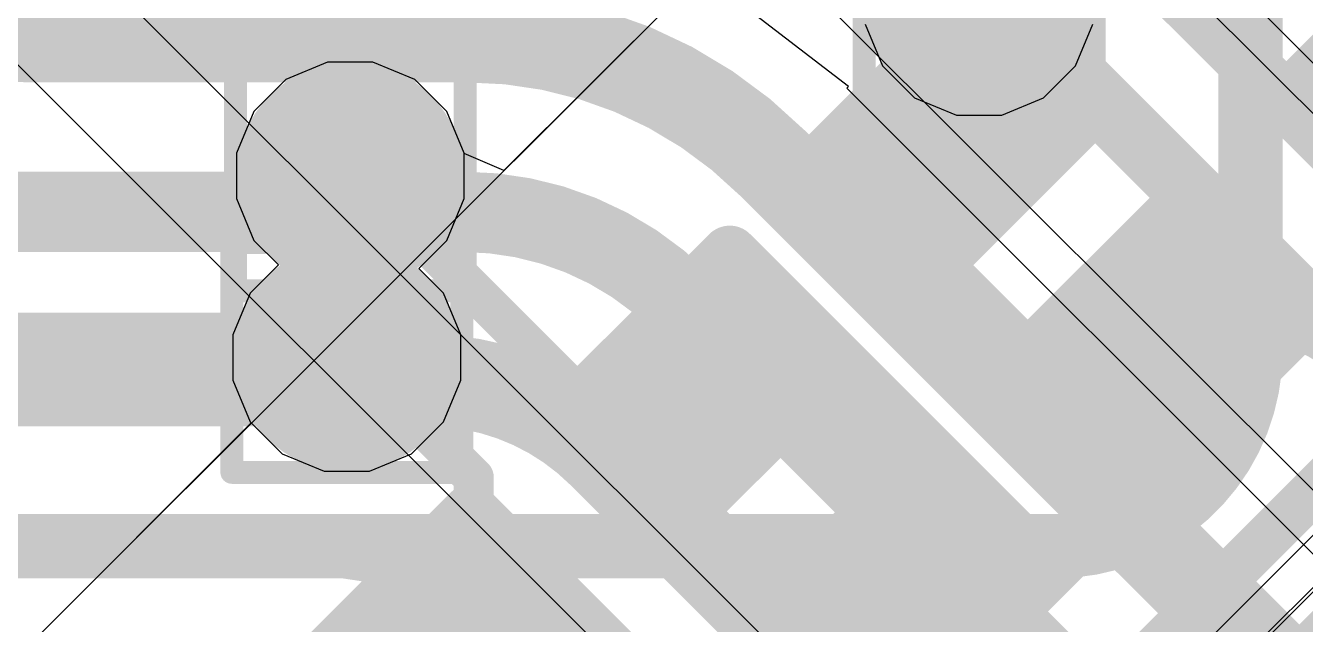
# Model space of a CAD drawing. Header units: inches. Extents: x -6 to 284, y -12 to 154.
# Drawn here: x 43.618 to 46.446, y 11.832 to 13.156 of the extents above; entities that cross this region are included whole.
import ezdxf

# ---------------------------------------------------------------- set-up
doc = ezdxf.new("R2010")
doc.units = ezdxf.units.IN
for name, color, linetype in [('Bottom Layer', 5, 'Continuous'), ('Drill Drawing', 1, 'Continuous'), ('GND-1', 16, 'Continuous'), ('PWR-1', 156, 'Continuous'), ('PWR-2', 130, 'Continuous'), ('Signal L1', 76, 'Continuous'), ('Signal L2', 6, 'Continuous'), ('Top Layer', 1, 'Continuous'), ('Top Overlay', 2, 'Continuous'), ('Top Paste', 8, 'Continuous'), ('Top Solder', 216, 'Continuous'), ('Via Holes', 16, 'Continuous')]:
    doc.layers.add(name, color=color, linetype=linetype)

# ---------------------------------------------------------------- blocks, each defined once
blk = doc.blocks.new('R___0201_180')
at = {"layer": 'Top Layer'}
for points in [[(-0.41, 0.185), (-0.14, 0.185), (-0.14, -0.185), (-0.41, -0.185)], [(0.14, 0.185), (0.41, 0.185), (0.41, -0.185), (0.14, -0.185)]]:
    blk.add_hatch(color=1, dxfattribs=at).paths.add_polyline_path(points)
at = {"layer": 'Top Paste'}
for points in [[(-0.41, 0.185), (-0.14, 0.185), (-0.14, -0.185), (-0.41, -0.185)], [(0.14, 0.185), (0.41, 0.185), (0.41, -0.185), (0.14, -0.185)]]:
    blk.add_hatch(color=8, dxfattribs=at).paths.add_polyline_path(points)
at = {"layer": 'Top Solder'}
for points in [[(-0.465, 0.24), (-0.085, 0.24), (-0.085, -0.24), (-0.465, -0.24)], [(0.085, 0.24), (0.465, 0.24), (0.465, -0.24), (0.085, -0.24)]]:
    blk.add_hatch(color=216, dxfattribs=at).paths.add_polyline_path(points)
at = {"layer": 'Top Overlay'}
for points in [[(-0.4826, 0.254, 0.127, 0.127, 0), (-0.4826, -0.254, 0.127, 0.127, 0)], [(0.4826, 0.254, 0.127, 0.127, 0), (-0.4826, 0.254, 0.127, 0.127, 0)], [(0.4826, 0.254, 0.127, 0.127, 0), (0.4826, -0.254, 0.127, 0.127, 0)], [(0.4826, -0.254, 0.127, 0.127, 0), (-0.4826, -0.254, 0.127, 0.127, 0)]]:
    blk.add_lwpolyline(points, format="xyseb", dxfattribs=at)
for points in [[(-0.5143, 0.254, 0.0635, 0.0635, 1), (-0.4508, 0.254, 0.0635, 0.0635, 1)], [(-0.5143, 0.254, 0.0635, 0.0635, 1), (-0.4508, 0.254, 0.0635, 0.0635, 1)], [(0.4508, 0.254, 0.0635, 0.0635, 1), (0.5143, 0.254, 0.0635, 0.0635, 1)], [(0.4508, 0.254, 0.0635, 0.0635, 1), (0.5143, 0.254, 0.0635, 0.0635, 1)], [(-0.5143, -0.254, 0.0635, 0.0635, 1), (-0.4508, -0.254, 0.0635, 0.0635, 1)], [(-0.5143, -0.254, 0.0635, 0.0635, 1), (-0.4508, -0.254, 0.0635, 0.0635, 1)], [(0.4508, -0.254, 0.0635, 0.0635, 1), (0.5143, -0.254, 0.0635, 0.0635, 1)], [(0.4508, -0.254, 0.0635, 0.0635, 1), (0.5143, -0.254, 0.0635, 0.0635, 1)]]:
    blk.add_lwpolyline(points, format="xyseb", close=True, dxfattribs=at)
blk = doc.blocks.new('R___0201_181')
at = {"layer": 'Top Layer'}
for points in [[(-0.41, 0.185), (-0.14, 0.185), (-0.14, -0.185), (-0.41, -0.185)], [(0.14, 0.185), (0.41, 0.185), (0.41, -0.185), (0.14, -0.185)]]:
    blk.add_hatch(color=1, dxfattribs=at).paths.add_polyline_path(points)
at = {"layer": 'Top Paste'}
for points in [[(-0.41, 0.185), (-0.14, 0.185), (-0.14, -0.185), (-0.41, -0.185)], [(0.14, 0.185), (0.41, 0.185), (0.41, -0.185), (0.14, -0.185)]]:
    blk.add_hatch(color=8, dxfattribs=at).paths.add_polyline_path(points)
at = {"layer": 'Top Solder'}
for points in [[(-0.465, 0.24), (-0.085, 0.24), (-0.085, -0.24), (-0.465, -0.24)], [(0.085, 0.24), (0.465, 0.24), (0.465, -0.24), (0.085, -0.24)]]:
    blk.add_hatch(color=216, dxfattribs=at).paths.add_polyline_path(points)
at = {"layer": 'Top Overlay'}
for points in [[(0.4826, 0.254, 0.127, 0.127, 0), (-0.4826, 0.254, 0.127, 0.127, 0)], [(-0.4826, 0.254, 0.127, 0.127, 0), (-0.4826, -0.254, 0.127, 0.127, 0)], [(0.4826, 0.254, 0.127, 0.127, 0), (0.4826, -0.254, 0.127, 0.127, 0)], [(0.4826, -0.254, 0.127, 0.127, 0), (-0.4826, -0.254, 0.127, 0.127, 0)]]:
    blk.add_lwpolyline(points, format="xyseb", dxfattribs=at)
for points in [[(-0.5143, 0.254, 0.0635, 0.0635, 1), (-0.4508, 0.254, 0.0635, 0.0635, 1)], [(-0.5143, 0.254, 0.0635, 0.0635, 1), (-0.4508, 0.254, 0.0635, 0.0635, 1)], [(0.4508, 0.254, 0.0635, 0.0635, 1), (0.5143, 0.254, 0.0635, 0.0635, 1)], [(0.4508, 0.254, 0.0635, 0.0635, 1), (0.5143, 0.254, 0.0635, 0.0635, 1)], [(-0.5143, -0.254, 0.0635, 0.0635, 1), (-0.4508, -0.254, 0.0635, 0.0635, 1)], [(-0.5143, -0.254, 0.0635, 0.0635, 1), (-0.4508, -0.254, 0.0635, 0.0635, 1)], [(0.4508, -0.254, 0.0635, 0.0635, 1), (0.5143, -0.254, 0.0635, 0.0635, 1)], [(0.4508, -0.254, 0.0635, 0.0635, 1), (0.5143, -0.254, 0.0635, 0.0635, 1)]]:
    blk.add_lwpolyline(points, format="xyseb", close=True, dxfattribs=at)
blk = doc.blocks.new('R___0201_184')
at = {"layer": 'Top Layer'}
for points in [[(-0.41, 0.185), (-0.14, 0.185), (-0.14, -0.185), (-0.41, -0.185)], [(0.14, 0.185), (0.41, 0.185), (0.41, -0.185), (0.14, -0.185)]]:
    blk.add_hatch(color=1, dxfattribs=at).paths.add_polyline_path(points)
at = {"layer": 'Top Paste'}
for points in [[(-0.41, 0.185), (-0.14, 0.185), (-0.14, -0.185), (-0.41, -0.185)], [(0.14, 0.185), (0.41, 0.185), (0.41, -0.185), (0.14, -0.185)]]:
    blk.add_hatch(color=8, dxfattribs=at).paths.add_polyline_path(points)
at = {"layer": 'Top Solder'}
for points in [[(-0.465, 0.24), (-0.085, 0.24), (-0.085, -0.24), (-0.465, -0.24)], [(0.085, 0.24), (0.465, 0.24), (0.465, -0.24), (0.085, -0.24)]]:
    blk.add_hatch(color=216, dxfattribs=at).paths.add_polyline_path(points)
at = {"layer": 'Top Overlay'}
for points in [[(0.4826, 0.254, 0.127, 0.127, 0), (-0.4826, 0.254, 0.127, 0.127, 0)], [(-0.4826, 0.254, 0.127, 0.127, 0), (-0.4826, -0.254, 0.127, 0.127, 0)], [(0.4826, 0.254, 0.127, 0.127, 0), (0.4826, -0.254, 0.127, 0.127, 0)], [(0.4826, -0.254, 0.127, 0.127, 0), (-0.4826, -0.254, 0.127, 0.127, 0)]]:
    blk.add_lwpolyline(points, format="xyseb", dxfattribs=at)
for points in [[(-0.5143, 0.254, 0.0635, 0.0635, 1), (-0.4508, 0.254, 0.0635, 0.0635, 1)], [(-0.5143, 0.254, 0.0635, 0.0635, 1), (-0.4508, 0.254, 0.0635, 0.0635, 1)], [(0.4508, 0.254, 0.0635, 0.0635, 1), (0.5143, 0.254, 0.0635, 0.0635, 1)], [(0.4508, 0.254, 0.0635, 0.0635, 1), (0.5143, 0.254, 0.0635, 0.0635, 1)], [(-0.5143, -0.254, 0.0635, 0.0635, 1), (-0.4508, -0.254, 0.0635, 0.0635, 1)], [(-0.5143, -0.254, 0.0635, 0.0635, 1), (-0.4508, -0.254, 0.0635, 0.0635, 1)], [(0.4508, -0.254, 0.0635, 0.0635, 1), (0.5143, -0.254, 0.0635, 0.0635, 1)], [(0.4508, -0.254, 0.0635, 0.0635, 1), (0.5143, -0.254, 0.0635, 0.0635, 1)]]:
    blk.add_lwpolyline(points, format="xyseb", close=True, dxfattribs=at)
blk = doc.blocks.new('R___0201_185')
at = {"layer": 'Top Layer'}
for points in [[(-0.41, 0.185), (-0.14, 0.185), (-0.14, -0.185), (-0.41, -0.185)], [(0.14, 0.185), (0.41, 0.185), (0.41, -0.185), (0.14, -0.185)]]:
    blk.add_hatch(color=1, dxfattribs=at).paths.add_polyline_path(points)
at = {"layer": 'Top Paste'}
for points in [[(-0.41, 0.185), (-0.14, 0.185), (-0.14, -0.185), (-0.41, -0.185)], [(0.14, 0.185), (0.41, 0.185), (0.41, -0.185), (0.14, -0.185)]]:
    blk.add_hatch(color=8, dxfattribs=at).paths.add_polyline_path(points)
at = {"layer": 'Top Solder'}
for points in [[(-0.465, 0.24), (-0.085, 0.24), (-0.085, -0.24), (-0.465, -0.24)], [(0.085, 0.24), (0.465, 0.24), (0.465, -0.24), (0.085, -0.24)]]:
    blk.add_hatch(color=216, dxfattribs=at).paths.add_polyline_path(points)
at = {"layer": 'Top Overlay'}
for points in [[(0.4826, 0.254, 0.127, 0.127, 0), (-0.4826, 0.254, 0.127, 0.127, 0)], [(-0.4826, 0.254, 0.127, 0.127, 0), (-0.4826, -0.254, 0.127, 0.127, 0)], [(0.4826, 0.254, 0.127, 0.127, 0), (0.4826, -0.254, 0.127, 0.127, 0)], [(0.4826, -0.254, 0.127, 0.127, 0), (-0.4826, -0.254, 0.127, 0.127, 0)]]:
    blk.add_lwpolyline(points, format="xyseb", dxfattribs=at)
for points in [[(-0.5143, 0.254, 0.0635, 0.0635, 1), (-0.4508, 0.254, 0.0635, 0.0635, 1)], [(-0.5143, 0.254, 0.0635, 0.0635, 1), (-0.4508, 0.254, 0.0635, 0.0635, 1)], [(0.4508, 0.254, 0.0635, 0.0635, 1), (0.5143, 0.254, 0.0635, 0.0635, 1)], [(0.4508, 0.254, 0.0635, 0.0635, 1), (0.5143, 0.254, 0.0635, 0.0635, 1)], [(-0.5143, -0.254, 0.0635, 0.0635, 1), (-0.4508, -0.254, 0.0635, 0.0635, 1)], [(-0.5143, -0.254, 0.0635, 0.0635, 1), (-0.4508, -0.254, 0.0635, 0.0635, 1)], [(0.4508, -0.254, 0.0635, 0.0635, 1), (0.5143, -0.254, 0.0635, 0.0635, 1)], [(0.4508, -0.254, 0.0635, 0.0635, 1), (0.5143, -0.254, 0.0635, 0.0635, 1)]]:
    blk.add_lwpolyline(points, format="xyseb", close=True, dxfattribs=at)

msp = doc.modelspace()

# ---------------------------------------------------------------- hatches: boundary and pattern name
at = {"layer": 'GND-1'}
h = msp.add_hatch(color=16, dxfattribs=at)
edge = h.paths.add_edge_path()
edge.add_arc((45.7247, 13.2093), 0.15, 0, 360)
h = msp.add_hatch(color=16, dxfattribs=at)
edge = h.paths.add_edge_path()
edge.add_arc((44.3353, 12.8235), 0.15, 0, 360)
h = msp.add_hatch(color=16, dxfattribs=at)
edge = h.paths.add_edge_path()
edge.add_arc((44.3277, 12.4219), 0.15, 0, 360)
at = {"layer": 'Signal L1'}
h = msp.add_hatch(color=76, dxfattribs=at)
edge = h.paths.add_edge_path()
edge.add_arc((45.7247, 13.2093), 0.15, 0, 360)
h = msp.add_hatch(color=76, dxfattribs=at)
edge = h.paths.add_edge_path()
edge.add_arc((44.3353, 12.8235), 0.15, 0, 360)
h = msp.add_hatch(color=76, dxfattribs=at)
edge = h.paths.add_edge_path()
edge.add_arc((44.3277, 12.4219), 0.15, 0, 360)
at = {"layer": 'Top Layer'}
h = msp.add_hatch(color=1, dxfattribs=at)
edge = h.paths.add_edge_path()
edge.add_arc((45.7247, 13.2093), 0.15, 0, 360)
msp.add_hatch(color=1, dxfattribs=at).paths.add_polyline_path([(45.8172, 13.1807), (45.6522, 13.1807), (45.6522, 12.9319), (45.8172, 12.9319)])
h = msp.add_hatch(color=1, dxfattribs=at)
edge = h.paths.add_edge_path()
edge.add_arc((44.3353, 12.8235), 0.15, 0, 360)
h = msp.add_hatch(color=1, dxfattribs=at)
edge = h.paths.add_edge_path()
edge.add_arc((44.3277, 12.4219), 0.15, 0, 360)
at = {"layer": 'Top Solder'}
h = msp.add_hatch(color=216, dxfattribs=at)
edge = h.paths.add_edge_path()
edge.add_arc((45.7247, 13.2093), 0.2516, 0, 360)
h = msp.add_hatch(color=216, dxfattribs=at)
edge = h.paths.add_edge_path()
edge.add_arc((44.3353, 12.8235), 0.2516, 0, 360)
h = msp.add_hatch(color=216, dxfattribs=at)
edge = h.paths.add_edge_path()
edge.add_arc((44.3277, 12.4219), 0.2516, 0, 360)
at = {"layer": 'Via Holes'}
h = msp.add_hatch(color=7, dxfattribs=at)
edge = h.paths.add_edge_path()
edge.add_arc((45.7247, 13.2093), 0.075, 0, 360)
h = msp.add_hatch(color=7, dxfattribs=at)
edge = h.paths.add_edge_path()
edge.add_arc((44.3353, 12.8235), 0.075, 0, 360)
h = msp.add_hatch(color=7, dxfattribs=at)
edge = h.paths.add_edge_path()
edge.add_arc((44.3277, 12.4219), 0.075, 0, 360)

# ---------------------------------------------------------------- linework, layer by layer
at = {"layer": 'Bottom Layer'}
for p, q in [((45.4363, 13.0212), (45.1893, 13.2108)), ((46.3543, 13.1809), (49.201, 10.3342)), ((45.4323, 13.0172), (45.4363, 13.0212)), ((46.8784, 11.571), (45.4323, 13.0172))]:
    msp.add_line(p, q, dxfattribs=at)
for points in [[(43.6256, 13.1318, 0.2032, 0.2032, -0.414214), (43.1382, 13.6192, 0.2032, 0.2032, 0)], [(43.6256, 13.1318, 0.2032, 0.2032, 0), (44.593, 13.1318, 0.2032, 0.2032, 0)], [(44.593, 13.1318, 0.2032, 0.2032, -0.198912), (45.2675, 12.8524, 0.2032, 0.2032, 0)], [(45.2675, 12.8524, 0.2032, 0.2032, 0), (46.7136, 11.4062, 0.2032, 0.2032, 0)], [(42.912, 12.744, 0.1778, 0.1778, 0), (44.5838, 12.744, 0.1778, 0.1778, 0)], [(44.5838, 12.744, 0.1778, 0.1778, -0.198375), (45.0663, 12.5447, 0.1778, 0.1778, 0)], [(45.0663, 12.5447, 0.1778, 0.1778, -0.000517), (45.0673, 12.5437, 0.1778, 0.1778, 0)], [(45.0673, 12.5437, 0.1778, 0.1778, 0), (47.6501, 9.9609, 0.1778, 0.1778, 0)], [(42.8812, 12.3711, 0.2032, 0.2032, 0), (44.5089, 12.3711, 0.2032, 0.2032, 0)], [(44.5089, 12.3711, 0.2032, 0.2032, -0.198913), (44.8935, 12.2118, 0.2032, 0.2032, 0)], [(44.8935, 12.2118, 0.2032, 0.2032, 0), (44.8944, 12.2109, 0.2032, 0.2032, 0)], [(44.8944, 12.2109, 0.2032, 0.2032, 0), (45.3645, 11.7408, 0.2032, 0.2032, 0)], [(42.5451, 12.0057, 0.127, 0.127, 0), (44.2082, 12.0057, 0.127, 0.127, 0)], [(44.2082, 12.0057, 0.127, 0.127, 0), (44.2095, 12.0057, 0.127, 0.127, 0)], [(44.2095, 12.0057, 0.127, 0.127, -0.198748), (44.7926, 11.7639, 0.127, 0.127, 0)], [(45.3648, 11.7405, 0.2032, 0.2032, -0.198653), (45.4961, 11.4231, 0.2032, 0.2032, 0)]]:
    msp.add_lwpolyline(points, format="xyseb", dxfattribs=at)
for points in [[(43.5748, 13.1318, 0.1016, 0.1016, 1), (43.6764, 13.1318, 0.1016, 0.1016, 1)], [(43.5748, 13.1318, 0.1016, 0.1016, 1), (43.6764, 13.1318, 0.1016, 0.1016, 1)], [(44.5422, 13.1318, 0.1016, 0.1016, 1), (44.6438, 13.1318, 0.1016, 0.1016, 1)], [(44.5422, 13.1318, 0.1016, 0.1016, 1), (44.6438, 13.1318, 0.1016, 0.1016, 1)], [(45.2167, 12.8524, 0.1016, 0.1016, 1), (45.3183, 12.8524, 0.1016, 0.1016, 1)], [(45.2167, 12.8524, 0.1016, 0.1016, 1), (45.3183, 12.8524, 0.1016, 0.1016, 1)], [(44.5393, 12.744, 0.0889, 0.0889, 1), (44.6282, 12.744, 0.0889, 0.0889, 1)], [(44.5393, 12.744, 0.0889, 0.0889, 1), (44.6282, 12.744, 0.0889, 0.0889, 1)], [(45.0219, 12.5447, 0.0889, 0.0889, 1), (45.1108, 12.5447, 0.0889, 0.0889, 1)], [(45.0219, 12.5447, 0.0889, 0.0889, 1), (45.1108, 12.5447, 0.0889, 0.0889, 1)], [(45.0229, 12.5437, 0.0889, 0.0889, 1), (45.1118, 12.5437, 0.0889, 0.0889, 1)], [(45.0229, 12.5437, 0.0889, 0.0889, 1), (45.1118, 12.5437, 0.0889, 0.0889, 1)], [(44.4581, 12.3711, 0.1016, 0.1016, 1), (44.5597, 12.3711, 0.1016, 0.1016, 1)], [(44.4581, 12.3711, 0.1016, 0.1016, 1), (44.5597, 12.3711, 0.1016, 0.1016, 1)], [(44.8427, 12.2118, 0.1016, 0.1016, 1), (44.9443, 12.2118, 0.1016, 0.1016, 1)], [(44.8427, 12.2118, 0.1016, 0.1016, 1), (44.9443, 12.2118, 0.1016, 0.1016, 1)], [(44.8436, 12.2109, 0.1016, 0.1016, 1), (44.9452, 12.2109, 0.1016, 0.1016, 1)], [(44.8436, 12.2109, 0.1016, 0.1016, 1), (44.9452, 12.2109, 0.1016, 0.1016, 1)], [(44.1765, 12.0057, 0.0635, 0.0635, 1), (44.24, 12.0057, 0.0635, 0.0635, 1)], [(44.1765, 12.0057, 0.0635, 0.0635, 1), (44.24, 12.0057, 0.0635, 0.0635, 1)], [(44.1778, 12.0057, 0.0635, 0.0635, 1), (44.2413, 12.0057, 0.0635, 0.0635, 1)], [(44.1778, 12.0057, 0.0635, 0.0635, 1), (44.2413, 12.0057, 0.0635, 0.0635, 1)], [(45.3137, 11.7408, 0.1016, 0.1016, 1), (45.4153, 11.7408, 0.1016, 0.1016, 1)], [(45.314, 11.7405, 0.1016, 0.1016, 1), (45.4156, 11.7405, 0.1016, 0.1016, 1)]]:
    msp.add_lwpolyline(points, format="xyseb", close=True, dxfattribs=at)
at = {"layer": 'Drill Drawing'}
for points in [[(45.4707, 12.9553, 0.0508, 0.0508, 0), (45.4707, 13.4633, 0.0508, 0.0508, 0)], [(45.9787, 12.9553, 0.0508, 0.0508, 0), (45.9787, 13.4633, 0.0508, 0.0508, 0)], [(44.0813, 13.0775, 0.0508, 0.0508, 0), (44.5893, 13.0775, 0.0508, 0.0508, 0)], [(44.0813, 12.5695, 0.0508, 0.0508, 0), (44.0813, 13.0775, 0.0508, 0.0508, 0)], [(44.5893, 12.5695, 0.0508, 0.0508, 0), (44.5893, 13.0775, 0.0508, 0.0508, 0)], [(45.4707, 12.9553, 0.0508, 0.0508, 0), (45.9787, 12.9553, 0.0508, 0.0508, 0)], [(44.0737, 12.6759, 0.0508, 0.0508, 0), (44.5817, 12.6759, 0.0508, 0.0508, 0)], [(44.0737, 12.1679, 0.0508, 0.0508, 0), (44.0737, 12.6759, 0.0508, 0.0508, 0)], [(44.5817, 12.1679, 0.0508, 0.0508, 0), (44.5817, 12.6759, 0.0508, 0.0508, 0)], [(44.0813, 12.5695, 0.0508, 0.0508, 0), (44.5893, 12.5695, 0.0508, 0.0508, 0)], [(44.0737, 12.1679, 0.0508, 0.0508, 0), (44.5817, 12.1679, 0.0508, 0.0508, 0)]]:
    msp.add_lwpolyline(points, format="xyseb", dxfattribs=at)
for points in [[(44.0686, 13.0775, 0.0254, 0.0254, 1), (44.094, 13.0775, 0.0254, 0.0254, 1)], [(44.0686, 13.0775, 0.0254, 0.0254, 1), (44.094, 13.0775, 0.0254, 0.0254, 1)], [(44.5766, 13.0775, 0.0254, 0.0254, 1), (44.602, 13.0775, 0.0254, 0.0254, 1)], [(44.5766, 13.0775, 0.0254, 0.0254, 1), (44.602, 13.0775, 0.0254, 0.0254, 1)], [(45.458, 12.9553, 0.0254, 0.0254, 1), (45.4834, 12.9553, 0.0254, 0.0254, 1)], [(45.458, 12.9553, 0.0254, 0.0254, 1), (45.4834, 12.9553, 0.0254, 0.0254, 1)], [(45.966, 12.9553, 0.0254, 0.0254, 1), (45.9914, 12.9553, 0.0254, 0.0254, 1)], [(45.966, 12.9553, 0.0254, 0.0254, 1), (45.9914, 12.9553, 0.0254, 0.0254, 1)], [(44.061, 12.6759, 0.0254, 0.0254, 1), (44.0864, 12.6759, 0.0254, 0.0254, 1)], [(44.061, 12.6759, 0.0254, 0.0254, 1), (44.0864, 12.6759, 0.0254, 0.0254, 1)], [(44.569, 12.6759, 0.0254, 0.0254, 1), (44.5944, 12.6759, 0.0254, 0.0254, 1)], [(44.569, 12.6759, 0.0254, 0.0254, 1), (44.5944, 12.6759, 0.0254, 0.0254, 1)], [(44.0686, 12.5695, 0.0254, 0.0254, 1), (44.094, 12.5695, 0.0254, 0.0254, 1)], [(44.0686, 12.5695, 0.0254, 0.0254, 1), (44.094, 12.5695, 0.0254, 0.0254, 1)], [(44.5766, 12.5695, 0.0254, 0.0254, 1), (44.602, 12.5695, 0.0254, 0.0254, 1)], [(44.5766, 12.5695, 0.0254, 0.0254, 1), (44.602, 12.5695, 0.0254, 0.0254, 1)], [(44.061, 12.1679, 0.0254, 0.0254, 1), (44.0864, 12.1679, 0.0254, 0.0254, 1)], [(44.061, 12.1679, 0.0254, 0.0254, 1), (44.0864, 12.1679, 0.0254, 0.0254, 1)], [(44.569, 12.1679, 0.0254, 0.0254, 1), (44.5944, 12.1679, 0.0254, 0.0254, 1)], [(44.569, 12.1679, 0.0254, 0.0254, 1), (44.5944, 12.1679, 0.0254, 0.0254, 1)]]:
    msp.add_lwpolyline(points, format="xyseb", close=True, dxfattribs=at)
at = {"layer": 'GND-1'}
for p, q in [((45.4731, 13.1593), (45.5114, 13.0668)), ((45.938, 13.0668), (45.9763, 13.1593)), ((44.2852, 13.0751), (44.1928, 13.0367)), ((44.3853, 13.0751), (44.2852, 13.0751)), ((44.4778, 13.0367), (44.3853, 13.0751)), ((45.5114, 13.0668), (45.5821, 12.996)), ((45.8672, 12.996), (45.938, 13.0668)), ((44.1928, 13.0367), (44.122, 12.966)), ((44.5486, 12.966), (44.4778, 13.0367)), ((45.5821, 12.996), (45.6746, 12.9577)), ((45.7747, 12.9577), (45.8672, 12.996)), ((44.122, 12.966), (44.0837, 12.8735)), ((44.5869, 12.8735), (44.5486, 12.966)), ((45.6746, 12.9577), (45.7747, 12.9577)), ((44.0837, 12.8735), (44.0837, 12.7734)), ((44.5869, 12.7734), (44.5869, 12.8735)), ((44.0837, 12.7734), (44.122, 12.6809)), ((44.5486, 12.6809), (44.5869, 12.7734)), ((44.122, 12.6809), (44.1764, 12.6265)), ((44.4865, 12.6189), (44.5486, 12.6809)), ((44.1764, 12.6265), (44.1144, 12.5644)), ((44.541, 12.5644), (44.4865, 12.6189)), ((44.1144, 12.5644), (44.0761, 12.472)), ((44.5793, 12.472), (44.541, 12.5644)), ((44.0761, 12.472), (44.0761, 12.3719)), ((44.5793, 12.3719), (44.5793, 12.472)), ((44.0761, 12.3719), (44.1144, 12.2794)), ((44.541, 12.2794), (44.5793, 12.3719)), ((44.1144, 12.2794), (44.1851, 12.2086)), ((44.4702, 12.2086), (44.541, 12.2794)), ((44.1851, 12.2086), (44.2776, 12.1703)), ((44.3777, 12.1703), (44.4702, 12.2086)), ((44.2776, 12.1703), (44.3777, 12.1703))]:
    msp.add_line(p, q, dxfattribs=at)
at = {"layer": 'PWR-1'}
msp.add_line((46.5343, 12.1006), (45.2018, 10.7681), dxfattribs=at)
at = {"layer": 'PWR-2'}
for p, q in [((48.6931, 10.7306), (43.3129, 16.1108)), ((42.3857, 14.2841), (47.3151, 9.3547)), ((44.7634, 13.8272), (49.1958, 9.3948)), ((47.6358, 9.4159), (43.2921, 13.7597))]:
    msp.add_line(p, q, dxfattribs=at)
msp.add_lwpolyline([(44.8908, 14.1009, 0.127, 0.127, 0), (48.0927, 10.899, 0.127, 0.127, 0)], format="xyseb", dxfattribs=at)
at = {"layer": 'Signal L1'}
for points in [[(46.3242, 12.4356, 0.1422, 0.1422, 0), (46.3242, 17.9997, 0.1422, 0.1422, 0)], [(44.3353, 12.7687, 0.0889, 0.0889, 0), (44.3353, 12.8235, 0.0889, 0.0889, 0)], [(42.3935, 12.7687, 0.0889, 0.0889, 0), (44.3353, 12.7687, 0.0889, 0.0889, 0)], [(42.5144, 12.4766, 0.0889, 0.0889, 0), (44.3277, 12.4766, 0.0889, 0.0889, 0)], [(44.3277, 12.4219, 0.0889, 0.0889, 0), (44.3277, 12.4766, 0.0889, 0.0889, 0)], [(46.3242, 12.4356, 0.1422, 0.1422, -0.414214), (45.8932, 12.0046, 0.1422, 0.1422, 0)], [(42.544, 12.0046, 0.1422, 0.1422, 0), (45.8932, 12.0046, 0.1422, 0.1422, 0)]]:
    msp.add_lwpolyline(points, format="xyseb", dxfattribs=at)
for points in [[(44.3131, 12.8235, 0.0445, 0.0445, 1), (44.3575, 12.8235, 0.0445, 0.0445, 1)], [(44.3131, 12.7687, 0.0445, 0.0445, 1), (44.3575, 12.7687, 0.0445, 0.0445, 1)], [(44.3131, 12.7687, 0.0445, 0.0445, 1), (44.3575, 12.7687, 0.0445, 0.0445, 1)], [(44.3054, 12.4766, 0.0445, 0.0445, 1), (44.3499, 12.4766, 0.0445, 0.0445, 1)], [(44.3054, 12.4766, 0.0445, 0.0445, 1), (44.3499, 12.4766, 0.0445, 0.0445, 1)], [(46.2887, 12.4356, 0.0711, 0.0711, 1), (46.3598, 12.4356, 0.0711, 0.0711, 1)], [(46.2887, 12.4356, 0.0711, 0.0711, 1), (46.3598, 12.4356, 0.0711, 0.0711, 1)], [(44.3054, 12.4219, 0.0445, 0.0445, 1), (44.3499, 12.4219, 0.0445, 0.0445, 1)], [(45.8576, 12.0046, 0.0711, 0.0711, 1), (45.9287, 12.0046, 0.0711, 0.0711, 1)], [(45.8576, 12.0046, 0.0711, 0.0711, 1), (45.9287, 12.0046, 0.0711, 0.0711, 1)]]:
    msp.add_lwpolyline(points, format="xyseb", close=True, dxfattribs=at)
at = {"layer": 'Signal L2'}
for points in [[(41.3135, 7.3705, 0.1041, 0.1041, 0), (47.981, 14.0379, 0.1041, 0.1041, 0)], [(41.5709, 7.2335, 0.1041, 0.1041, 0), (47.9652, 13.6279, 0.1041, 0.1041, 0)], [(41.8308, 7.1565, 0.1041, 0.1041, 0), (48.0323, 13.3581, 0.1041, 0.1041, 0)]]:
    msp.add_lwpolyline(points, format="xyseb", dxfattribs=at)
at = {"layer": 'Top Layer'}
for p, q in [((42.6407, 8.082), (53.4484, 18.8896)), ((46.0958, 14.2563), (41.0259, 9.1864)), ((45.4807, 13.6412), (44.6747, 12.8352)), ((44.2852, 13.0751), (44.1928, 13.0367)), ((44.3853, 13.0751), (44.2852, 13.0751)), ((44.4778, 13.0367), (44.3853, 13.0751)), ((44.1928, 13.0367), (44.122, 12.966)), ((44.5486, 12.966), (44.4778, 13.0367)), ((44.122, 12.966), (44.0837, 12.8735)), ((44.5869, 12.8735), (44.5486, 12.966)), ((42.3806, 7.8318), (47.4504, 12.9016)), ((44.0837, 12.8735), (44.0837, 12.7734)), ((44.5869, 12.8731), (44.5869, 12.8735)), ((44.6747, 12.8352), (44.5869, 12.8731)), ((44.0837, 12.7734), (44.122, 12.6809)), ((44.122, 12.6809), (44.1764, 12.6265)), ((44.1764, 12.6265), (44.1144, 12.5644)), ((44.1144, 12.5644), (44.0761, 12.472)), ((44.0761, 12.472), (44.0761, 12.3719)), ((44.0761, 12.3719), (44.1144, 12.2794)), ((44.1166, 12.2771), (43.5317, 11.6922)), ((44.1144, 12.2794), (44.1166, 12.2771))]:
    msp.add_line(p, q, dxfattribs=at)
for points in [[(45.7445, 13.0618, 0.0889, 0.0889, 0), (45.7445, 13.2015, 0.0889, 0.0889, 0)], [(45.7445, 13.0618, 0.0889, 0.0889, 0), (45.7477, 13.0586, 0.0889, 0.0889, 0)], [(45.7477, 12.9305, 0.0889, 0.0889, 0), (45.7477, 13.0586, 0.0889, 0.0889, 0)], [(45.7123, 12.8951, 0.0889, 0.0889, 0), (45.7477, 12.9305, 0.0889, 0.0889, 0)], [(44.3353, 12.8235, 0.0889, 0.0889, 0), (44.354, 12.8235, 0.0889, 0.0889, 0)], [(44.354, 12.8235, 0.0889, 0.0889, 0), (44.8965, 12.281, 0.0889, 0.0889, 0)], [(46.1012, 12.5062, 0.0889, 0.0889, 0), (46.2575, 12.5344, 0.0889, 0.0889, 0)], [(46.2575, 12.5344, 0.0889, 0.0889, -0.16148), (46.6131, 12.3593, 0.0889, 0.0889, 0)], [(44.3277, 12.4219, 0.0889, 0.0889, 0), (44.3424, 12.4219, 0.0889, 0.0889, 0)], [(44.3424, 12.4219, 0.0889, 0.0889, 0), (44.608, 12.1564, 0.0889, 0.0889, 0)], [(44.9701, 12.281, 0.0889, 0.0889, 0), (45.0128, 12.3236, 0.0889, 0.0889, 0)], [(45.0128, 12.3236, 0.0889, 0.0889, 0), (45.1408, 12.3236, 0.0889, 0.0889, 0)], [(44.8965, 12.281, 0.0889, 0.0889, 0), (44.9701, 12.281, 0.0889, 0.0889, 0)], [(44.608, 11.9188, 0.0889, 0.0889, 0), (44.608, 12.1564, 0.0889, 0.0889, 0)], [(44.5693, 11.8802, 0.0889, 0.0889, 0), (44.608, 11.9188, 0.0889, 0.0889, 0)], [(44.5693, 11.7521, 0.0889, 0.0889, 0), (44.5693, 11.8802, 0.0889, 0.0889, 0)]]:
    msp.add_lwpolyline(points, format="xyseb", dxfattribs=at)
for points in [[(45.7223, 13.0618, 0.0445, 0.0445, 1), (45.7667, 13.0618, 0.0445, 0.0445, 1)], [(45.7223, 13.0618, 0.0445, 0.0445, 1), (45.7667, 13.0618, 0.0445, 0.0445, 1)], [(45.7255, 13.0586, 0.0445, 0.0445, 1), (45.7699, 13.0586, 0.0445, 0.0445, 1)], [(45.7255, 13.0586, 0.0445, 0.0445, 1), (45.7699, 13.0586, 0.0445, 0.0445, 1)], [(45.7255, 12.9305, 0.0445, 0.0445, 1), (45.7699, 12.9305, 0.0445, 0.0445, 1)], [(45.7255, 12.9305, 0.0445, 0.0445, 1), (45.7699, 12.9305, 0.0445, 0.0445, 1)], [(45.6901, 12.8951, 0.0445, 0.0445, 1), (45.7346, 12.8951, 0.0445, 0.0445, 1)], [(44.3131, 12.8235, 0.0445, 0.0445, 1), (44.3575, 12.8235, 0.0445, 0.0445, 1)], [(44.3318, 12.8235, 0.0445, 0.0445, 1), (44.3762, 12.8235, 0.0445, 0.0445, 1)], [(44.3318, 12.8235, 0.0445, 0.0445, 1), (44.3762, 12.8235, 0.0445, 0.0445, 1)], [(46.2352, 12.5344, 0.0445, 0.0445, 1), (46.2797, 12.5344, 0.0445, 0.0445, 1)], [(46.2352, 12.5344, 0.0445, 0.0445, 1), (46.2797, 12.5344, 0.0445, 0.0445, 1)], [(46.079, 12.5062, 0.0445, 0.0445, 1), (46.1235, 12.5062, 0.0445, 0.0445, 1)], [(44.3054, 12.4219, 0.0445, 0.0445, 1), (44.3499, 12.4219, 0.0445, 0.0445, 1)], [(44.3202, 12.4219, 0.0445, 0.0445, 1), (44.3647, 12.4219, 0.0445, 0.0445, 1)], [(44.3202, 12.4219, 0.0445, 0.0445, 1), (44.3647, 12.4219, 0.0445, 0.0445, 1)], [(44.9906, 12.3236, 0.0445, 0.0445, 1), (45.035, 12.3236, 0.0445, 0.0445, 1)], [(44.9906, 12.3236, 0.0445, 0.0445, 1), (45.035, 12.3236, 0.0445, 0.0445, 1)], [(45.1186, 12.3236, 0.0445, 0.0445, 1), (45.1631, 12.3236, 0.0445, 0.0445, 1)], [(44.8742, 12.281, 0.0445, 0.0445, 1), (44.9187, 12.281, 0.0445, 0.0445, 1)], [(44.8742, 12.281, 0.0445, 0.0445, 1), (44.9187, 12.281, 0.0445, 0.0445, 1)], [(44.9479, 12.281, 0.0445, 0.0445, 1), (44.9923, 12.281, 0.0445, 0.0445, 1)], [(44.9479, 12.281, 0.0445, 0.0445, 1), (44.9923, 12.281, 0.0445, 0.0445, 1)], [(44.5857, 12.1564, 0.0445, 0.0445, 1), (44.6302, 12.1564, 0.0445, 0.0445, 1)], [(44.5857, 12.1564, 0.0445, 0.0445, 1), (44.6302, 12.1564, 0.0445, 0.0445, 1)], [(44.5857, 11.9188, 0.0445, 0.0445, 1), (44.6302, 11.9188, 0.0445, 0.0445, 1)], [(44.5857, 11.9188, 0.0445, 0.0445, 1), (44.6302, 11.9188, 0.0445, 0.0445, 1)], [(44.5471, 11.8802, 0.0445, 0.0445, 1), (44.5916, 11.8802, 0.0445, 0.0445, 1)], [(44.5471, 11.8802, 0.0445, 0.0445, 1), (44.5916, 11.8802, 0.0445, 0.0445, 1)]]:
    msp.add_lwpolyline(points, format="xyseb", close=True, dxfattribs=at)

# ---------------------------------------------------------------- block references
at = {"rotation": 135}
for name, p in [('R___0201_180', (46.4783, 13.2722)), ('R___0201_181', (45.9068, 12.7007)), ('R___0201_184', (45.3353, 12.1292)), ('R___0201_185', (44.7638, 11.5577))]:
    msp.add_blockref(name, p, dxfattribs=at)

doc.saveas('drawing.dxf')
